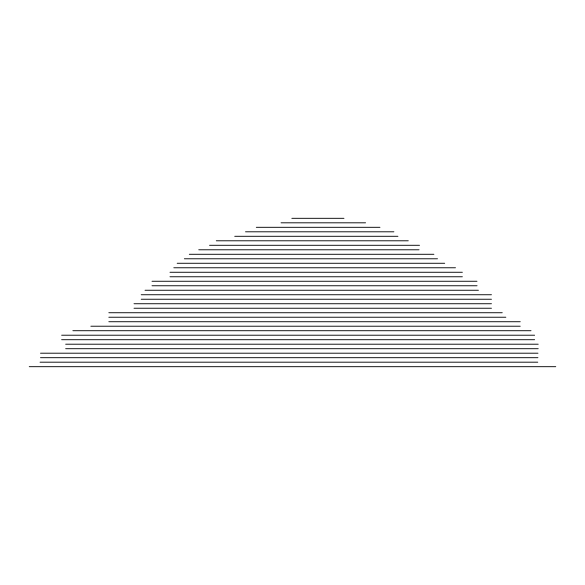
<?xml version="1.0" encoding="UTF-8"?>
<svg xmlns="http://www.w3.org/2000/svg" width="585" height="585" viewBox="0 0 585 585"><rect width="100%" height="100%" fill="white"/><g stroke="black" fill="none" stroke-linecap="round" stroke-linejoin="round"><path stroke-width="0.88" d="M291.835 218.315L343.98 218.315M281.041 222.812L365.559 222.812M256.303 227.309L379.95 227.309M245.517 231.799L393.888 231.799M234.724 236.296L397.932 236.296M216.289 240.793L408.279 240.793M209.547 245.29L419.518 245.29M198.754 249.788L419.065 249.788M189.313 254.285L433.902 254.285M184.37 258.782L437.5 258.782M177.175 263.272L444.695 263.272M173.803 267.769L455.488 267.769M169.979 272.266L462.362 272.266M169.979 276.764L462.362 276.764M151.998 281.261L476.994 281.261M151.998 285.758L477.067 285.758M145.029 290.255L478.413 290.255M141.204 294.745L491.459 294.745M141.204 299.242L491.459 299.242M134.009 303.739L491.459 303.739M134.009 308.236L491.459 308.236M108.832 312.734L502.244 312.734M108.832 317.231L505.842 317.231M108.832 321.728L520.233 321.728M90.85 326.218L520.233 326.218M72.862 330.715L531.019 330.715M61.622 335.212L534.617 335.212M61.622 339.709L534.617 339.709M65.666 344.207L538.215 344.207M65.666 348.704L538.215 348.704M40.489 353.201L537.988 353.201M40.489 357.691L537.937 357.691M40.043 362.188L537.769 362.188M29.25 366.685L555.75 366.685"/></g></svg>
